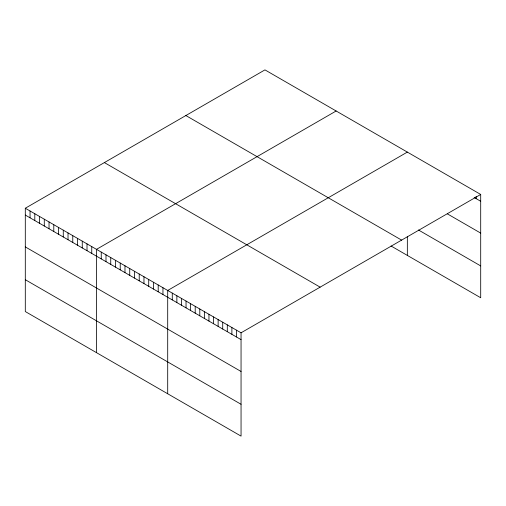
<?xml version="1.0" encoding="UTF-8"?>
<svg xmlns="http://www.w3.org/2000/svg" width="506" height="506" viewBox="0 0 506 506"><rect width="100%" height="100%" fill="white"/><g stroke="black" fill="none" stroke-linecap="round" stroke-linejoin="round"><path stroke-width="0.76" d="M25.3 208.244L241.052 332.809L241.052 436.115L25.3 311.551L25.3 208.244L264.948 69.885L480.7 194.449L480.7 297.756L391.068 246.011M336.142 110.991L96.501 249.35L96.501 352.657M407.343 152.097L167.701 290.457L167.701 393.763M241.052 332.809L480.7 194.449M474.147 197.485L480.7 201.268M447.298 213.823L480.7 233.108M418.481 229.99L480.7 265.916M185.86 115.545L401.619 240.11M104.381 162.584L320.14 287.149M25.3 215.063L241.052 339.627M25.3 246.903L241.052 371.467M25.3 279.71L241.052 404.275M476.114 196.347L476.114 198.618M407.343 236.454L407.343 255.403M236.473 330.159L236.473 336.977M231.887 327.515L231.887 334.333M227.302 324.865L227.302 331.683M222.716 322.221L222.716 329.039M218.13 319.571L218.13 326.389M213.545 316.927L213.545 323.745M208.959 314.277L208.959 321.095M204.373 311.633L204.373 318.451M199.794 308.983L199.794 315.801M195.208 306.339L195.208 313.157M190.623 303.689L190.623 310.507M186.037 301.045L186.037 307.863M181.452 298.395L181.452 305.213M176.866 295.751L176.866 302.569M172.28 293.1L172.28 299.919M162.951 287.712L162.951 294.53M158.207 284.973L158.207 291.791M153.457 282.234L153.457 289.052M148.713 279.495L148.713 286.314M143.963 276.75L143.963 283.569M139.22 274.012L139.22 280.83M134.469 271.273L134.469 278.091M129.726 268.534L129.726 275.353M124.976 265.789L124.976 272.607M120.232 263.05L120.232 269.869M115.488 260.312L115.488 267.13M110.738 257.567L110.738 264.385M105.994 254.828L105.994 261.646M101.244 252.089L101.244 258.908M91.75 246.605L91.75 253.424M87.007 243.867L87.007 250.685M82.257 241.128L82.257 247.946M77.513 238.389L77.513 245.208M72.769 235.644L72.769 242.463M68.019 232.905L68.019 239.724M63.275 230.167L63.275 236.985M58.525 227.428L58.525 234.246M53.781 224.683L53.781 231.501M49.031 221.944L49.031 228.763M44.288 219.206L44.288 226.024M39.538 216.46L39.538 223.279M34.794 213.722L34.794 220.54M30.044 210.983L30.044 217.801"/></g></svg>
